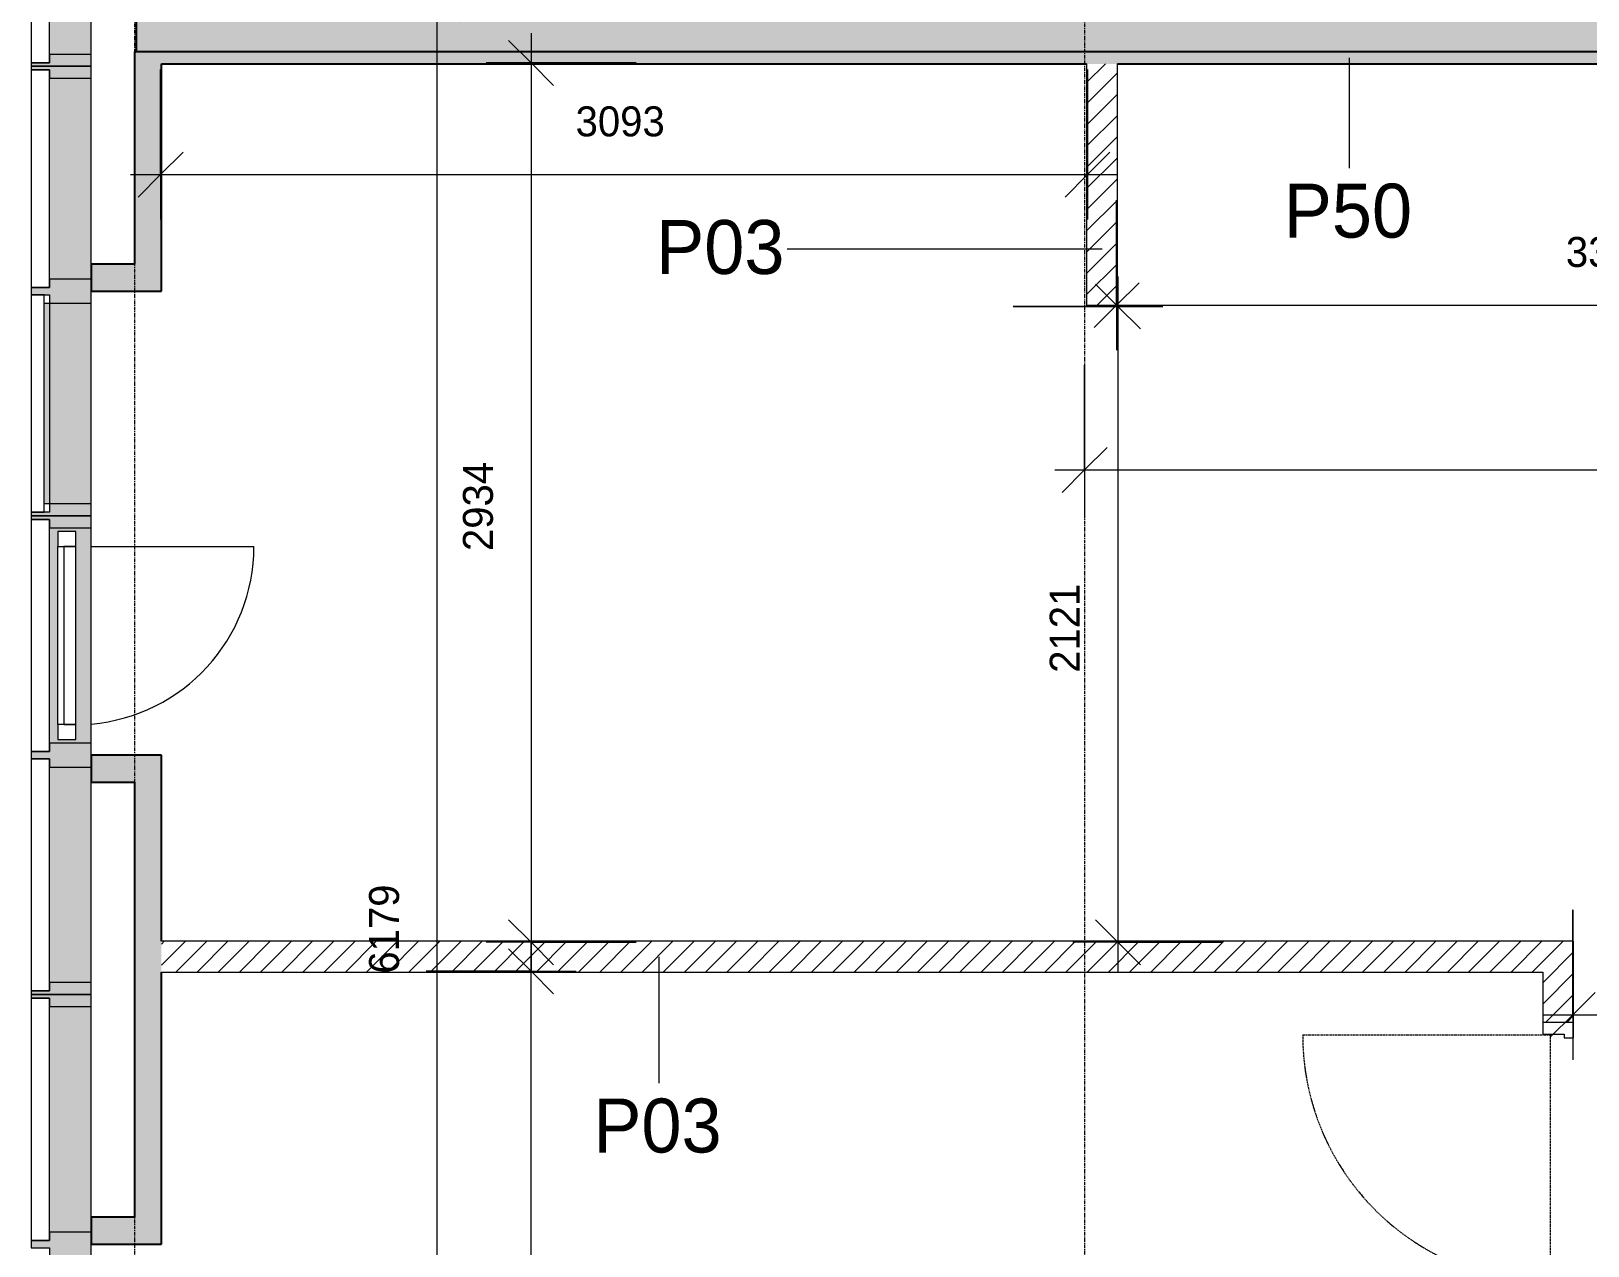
# Model space of a CAD drawing. Header units: millimetres. Extents: x 137829 to 196765, y -3018 to 487290.
# Drawn here: x 144757 to 149951, y 469596 to 473649 of the extents above; entities that cross this region are included whole.
import ezdxf

# ---------------------------------------------------------------- set-up
doc = ezdxf.new("R2010")
doc.units = ezdxf.units.MM
doc.linetypes.add('FCH_Dash 1_5mm', pattern=[3, 1.5, -1.5])
doc.linetypes.add('GridLine', pattern=[21, 12, -3, 3, -3])
for name, color, linetype, lineweight in [('A-ANNO-DIMS', 211, 'Continuous', 5), ('A-ANNO-DIMS-100', 211, 'Continuous', 5), ('A-DOOR', 31, 'Continuous', 15), ('A-DOOR-FRAM', 31, 'Continuous', 5), ('A-GLAZ-CURT', 52, 'Continuous', 15), ('A-GLAZ-CWMG', 51, 'Continuous', 15), ('A-WALL', 113, 'Continuous', 15), ('A-WALL-IDEN', 211, 'Continuous', 15), ('A-WALL-PATT', 111, 'Continuous', 15), ('I-WALL', 2, 'Continuous', 15), ('S-GRID', 1, 'Continuous', 5)]:
    doc.layers.add(name, color=color, linetype=linetype, lineweight=lineweight)
doc.styles.add('Akkurat-Light_2', font='Akkurat-Light.ttf', dxfattribs={"height": 180})
doc.styles.add('Akkurat-Light_3', font='Akkurat-Light.ttf', dxfattribs={"height": 100})
doc.dimstyles.new('Diagonal_Cont_AkkuratLight_1_0mm', dxfattribs={"dimscale": 304.8, "dimtxt": 101.480158, "dimasz": 0.492126, "dimexe": 0.492126, "dimexo": 0.0625, "dimgap": 0.328084, "dimtad": 1, "dimdec": 0, "dimzin": 0, "dimdsep": 46, "dimtxsty": 'Akkurat-Light_3', "dimblk1": 'OBLIQUE', "dimblk2": 'OBLIQUE', "dimsah": 1, "dimcen": 0.09, "dimdle": 0.328084, "dimazin": 0, "dimtfac": 1, "dimtdec": 4, "dimtix": 1, "dimtmove": 0, "dimatfit": 3, "dimfxl": 1, "dimtvp": 1, "dimtolj": 1, "dimtzin": 0, "dimarcsym": 0})
doc.dimstyles.new('Diagonal_Cont_AkkuratLight_1_0mm_RED', dxfattribs={"dimscale": 304.8, "dimtxt": 101.480158, "dimasz": 0.492126, "dimexe": 0.492126, "dimexo": 0.0625, "dimgap": 0.328084, "dimtad": 1, "dimdec": 0, "dimzin": 0, "dimdsep": 46, "dimtxsty": 'Akkurat-Light_3', "dimblk1": 'OBLIQUE', "dimblk2": 'OBLIQUE', "dimsah": 1, "dimcen": 0.09, "dimdle": 0.328084, "dimazin": 0, "dimtfac": 1, "dimtdec": 4, "dimtix": 1, "dimtmove": 0, "dimatfit": 3, "dimfxl": 1, "dimtvp": 1, "dimtolj": 1, "dimtzin": 0, "dimarcsym": 0})
pattern_1 = [(45, (0, 0), (-35.355339, 35.355339), [])]

# ---------------------------------------------------------------- blocks, each defined once
blk = doc.blocks.new('FCH_DR_Int_Sgl_Blank - DT_01 910 x 2110mm-10477667-12-30 - Typical Floor_Partition Types')
at = {"layer": 'A-DOOR', "linetype": 'FCH_Dash 1_5mm', "lineweight": 5}
for p, q in [((413, 852.5), (413, 26.5)), ((413, 26.5), (-413, 26.5))]:
    blk.add_line(p, q, dxfattribs=at)
at = {"layer": 'A-DOOR'}
for p, q in [((-455, 51.5), (-455, -51.5)), ((455, -51.5), (455, 51.5))]:
    blk.add_line(p, q, dxfattribs=at)
at = {"layer": 'A-DOOR', "linetype": 'FCH_Dash 1_5mm', "lineweight": 5}
blk.add_arc((413, 26.5), 826, 90, 180, dxfattribs=at)
at = {"layer": 'A-DOOR', "lineweight": 5}
for start, end in [(97.614, 100.0711), (112.97, 115.8962), (105.2602, 108.1277), (120.8376, 123.5682), (129.335, 131.196), (138.804, 140.665), (146.4318, 149.1624), (154.1038, 157.03), (161.8723, 164.7398), (169.9289, 172.386)]:
    blk.add_arc((413, 26.5), 826, start, end, dxfattribs=at)
at = {"layer": 'A-DOOR-FRAM'}
for p, q in [((-455, 51.5), (-415, 51.5)), ((-455, -51.5), (-455, 51.5)), ((-447, 51.5), (-415, 51.5)), ((-415, 51.5), (-415, -19.5)), ((415, 51.5), (415, -19.5)), ((447, 51.5), (415, 51.5)), ((455, 51.5), (415, 51.5)), ((455, -51.5), (455, 51.5)), ((-403, -51.5), (-455, -51.5)), ((-403, -51.5), (-447, -51.5)), ((-415, -19.5), (-403, -19.5)), ((-403, -19.5), (-403, -51.5)), ((403, -19.5), (403, -51.5)), ((415, -19.5), (403, -19.5)), ((403, -51.5), (447, -51.5)), ((403, -51.5), (455, -51.5))]:
    blk.add_line(p, q, dxfattribs=at)
blk = doc.blocks.new('System Panel - FCH_CWP_01_GlazedPanel-1174580-12-30 - Typical Floor_Partition Types')
at = {"layer": 'A-GLAZ-CURT', "lineweight": 20}
for p, q in [((363, 30.5), (-363, 30.5)), ((-363, 30.5), (-363, -13.5)), ((363, -13.5), (363, 30.5)), ((-363, -13.5), (363, -13.5))]:
    blk.add_line(p, q, dxfattribs=at)
blk = doc.blocks.new('Rectangular Mullion - FCH_CM_40x200mm_Capless - Half Mullion Unitised-1159174-12-30 - Typical Floor_Partition Types')
at = {"layer": 'A-GLAZ-CWMG'}
blk.add_hatch(color=256, dxfattribs=at).paths.add_polyline_path([(0, -30.5), (0, 169.5), (-40, 169.5), (-40, 30.5), (-12, 30.5), (-12, -30.5)], flags=0)
at = {"layer": 'A-GLAZ-CWMG', "lineweight": 20}
for p, q in [((-40, 169.5), (-40, 30.5)), ((0, 169.5), (-40, 169.5)), ((0, -30.5), (0, 169.5)), ((-40, 30.5), (-12, 30.5)), ((-12, 30.5), (-12, -30.5)), ((-12, -30.5), (0, -30.5))]:
    blk.add_line(p, q, dxfattribs=at)
blk = doc.blocks.new('Rectangular Mullion - FCH_CM_40x200mm_Capless - Half Mullion Right Unitised-1159175-12-30 - Typical Floor_Partition Types')
at = {"layer": 'A-GLAZ-CWMG'}
blk.add_hatch(color=256, dxfattribs=at).paths.add_polyline_path([(-12, -30.5), (-12, 30.5), (-40, 30.5), (-40, 169.5), (0, 169.5), (0, -30.5)], flags=0)
at = {"layer": 'A-GLAZ-CWMG', "lineweight": 20}
for p, q in [((-40, 30.5), (-40, 169.5)), ((-40, 169.5), (0, 169.5)), ((0, 169.5), (0, -30.5)), ((-12, 30.5), (-40, 30.5)), ((-12, -30.5), (-12, 30.5)), ((0, -30.5), (-12, -30.5))]:
    blk.add_line(p, q, dxfattribs=at)
blk = doc.blocks.new('Rectangular Mullion - FCH_CM_40x200mm_Capless - Half Mullion Unitised-V19-12-30 - Typical Floor_Partition Types')
at = {"layer": 'A-GLAZ-CWMG'}
for points in [[(144818.2, 472071.5), (144818.2, 472741.5), (144801.2, 472741.5), (144801.2, 472071.5)], [(144957.2, 472071.5), (144957.2, 472741.5), (144818.2, 472741.5), (144818.2, 472071.5)]]:
    blk.add_hatch(color=256, dxfattribs=at).paths.add_polyline_path(points, flags=0)
for p, q in [((144801.2, 472741.5), (144818.2, 472741.5)), ((144818.2, 472741.5), (144818.2, 472071.5)), ((144957.2, 472071.5), (144957.2, 472741.5)), ((144818.2, 472071.5), (144801.2, 472071.5))]:
    blk.add_line(p, q, dxfattribs=at)
blk = doc.blocks.new('System Panel - FCH_CWP_05_Ceramic Backed-1174459-12-30 - Typical Floor_Partition Types')
at = {"layer": 'A-GLAZ-CURT', "lineweight": 20}
for p, q in [((363, 30.5), (-363, 30.5)), ((-363, 30.5), (-363, -30.5)), ((363, -30.5), (363, 30.5)), ((-363, -30.5), (363, -30.5))]:
    blk.add_line(p, q, dxfattribs=at)
blk = doc.blocks.new('Rectangular Mullion - FCH_CM_40x200mm_Capless - Half Mullion Unitised-V14-12-30 - Typical Floor_Partition Types')
at = {"layer": 'A-GLAZ-CWMG'}
blk.add_hatch(color=256, dxfattribs=at).paths.add_polyline_path([(157535.1, 446830.9), (158205.1, 446830.9), (158205.1, 446969.9), (157535.1, 446969.9)], flags=0)
blk.add_line((158155.1, 446969.9), (157535.1, 446969.9), dxfattribs=at)
blk = doc.blocks.new('Rectangular Mullion - FCH_CM_80x200mm_Capless-1002401-12-30 - Typical Floor_Partition Types')
at = {"layer": 'A-GLAZ-CWMG'}
blk.add_hatch(color=256, dxfattribs=at).paths.add_polyline_path([(12, -30.5), (-12, -30.5), (-12, 30.5), (-40, 30.5), (-40, 169.5), (40, 169.5), (40, 30.5), (12, 30.5)], flags=0)
at = {"layer": 'A-GLAZ-CWMG', "lineweight": 20}
for p, q in [((-40, 30.5), (-40, 169.5)), ((-40, 169.5), (40, 169.5)), ((40, 169.5), (40, 30.5)), ((-12, 30.5), (-40, 30.5)), ((-12, -30.5), (-12, 30.5)), ((40, 30.5), (12, 30.5)), ((12, 30.5), (12, -30.5)), ((12, -30.5), (-12, -30.5))]:
    blk.add_line(p, q, dxfattribs=at)
blk = doc.blocks.new('System Panel - FCH_CWP_05_Ceramic Backed-1182732-12-30 - Typical Floor_Partition Types')
at = {"layer": 'A-GLAZ-CURT', "lineweight": 20}
for p, q in [((404.2, 30.5), (-404.2, 30.5)), ((-404.2, 30.5), (-404.2, -30.5)), ((404.2, -30.5), (404.2, 30.5)), ((-404.2, -30.5), (404.2, -30.5))]:
    blk.add_line(p, q, dxfattribs=at)
blk = doc.blocks.new('Rectangular Mullion - FCH_CM_40x200mm_Capless - Half Mullion Unitised-V20-12-30 - Typical Floor_Partition Types')
at = {"layer": 'A-GLAZ-CWMG'}
blk.add_hatch(color=256, dxfattribs=at).paths.add_polyline_path([(144957.2, 469642), (144957.2, 470394.5), (144818.2, 470394.5), (144818.2, 469642)], flags=0)
blk.add_line((144957.2, 469692), (144957.2, 470394.5), dxfattribs=at)
blk = doc.blocks.new('System Panel - FCH_CWP_05_Ceramic Backed-1194818-12-30 - Typical Floor_Partition Types')
at = {"layer": 'A-GLAZ-CURT', "lineweight": 20}
for p, q in [((366, 30.5), (-366, 30.5)), ((-366, 30.5), (-366, -30.5)), ((366, -30.5), (366, 30.5)), ((-366, -30.5), (366, -30.5))]:
    blk.add_line(p, q, dxfattribs=at)
blk = doc.blocks.new('Rectangular Mullion - FCH_CM_40x200mm_Capless - Half Mullion Unitised-1160569-12-30 - Typical Floor_Partition Types')
at = {"layer": 'A-GLAZ-CWMG'}
blk.add_hatch(color=256, dxfattribs=at).paths.add_polyline_path([(144957.2, 473571.5), (144957.2, 474247.5), (144818.2, 474247.5), (144818.2, 473571.5)], flags=0)
blk.add_line((144957.2, 473571.5), (144957.2, 474197.5), dxfattribs=at)
blk = doc.blocks.new('System Panel - FCH_CWP_05_Ceramic Backed-1174539-12-30 - Typical Floor_Partition Types')
at = {"layer": 'A-GLAZ-CURT', "lineweight": 20}
for p, q in [((387.2, 30.5), (-387.2, 30.5)), ((-387.2, 30.5), (-387.2, -30.5)), ((387.2, -30.5), (387.2, 30.5)), ((-387.2, -30.5), (387.2, -30.5))]:
    blk.add_line(p, q, dxfattribs=at)
blk = doc.blocks.new('Rectangular Mullion - FCH_CM_40x200mm_Capless - Half Mullion Unitised-1160773-12-30 - Typical Floor_Partition Types')
at = {"layer": 'A-GLAZ-CWMG'}
blk.add_hatch(color=256, dxfattribs=at).paths.add_polyline_path([(144957.2, 470474.5), (144957.2, 471193), (144818.2, 471193), (144818.2, 470474.5)], flags=0)
blk.add_line((144957.2, 470474.5), (144957.2, 471143), dxfattribs=at)
blk = doc.blocks.new('FCH_CWP_Perforated W_D Tower - FCH_CWP_03_Perforated W_D-2412105-12-30 - Typical Floor_Partition Types')
at = {"layer": 'A-GLAZ-CURT', "lineweight": 20}
for p, q in [((-297.2, 169.5), (-297.2, 713)), ((-297.2, 118.5), (-347.2, 118.5)), ((-347.2, 118.5), (-347.2, 58.5)), ((297.2, 118.5), (-297.2, 118.5)), ((-297.2, 118.5), (-297.2, 78.5)), ((-297.2, 58.5), (-297.2, 118.5)), ((297.2, 78.5), (297.2, 118.5)), ((347.2, 118.5), (297.2, 118.5)), ((297.2, 118.5), (297.2, 58.5)), ((347.2, 58.5), (347.2, 118.5)), ((-347.2, 58.5), (-297.2, 58.5)), ((-297.2, 78.5), (297.2, 78.5)), ((297.2, 58.5), (347.2, 58.5)), ((387.2, 30.5), (-387.2, 30.5)), ((-387.2, 30.5), (-387.2, -30.5)), ((387.2, -30.5), (387.2, 30.5)), ((-387.2, -30.5), (387.2, -30.5))]:
    blk.add_line(p, q, dxfattribs=at)
at = {"layer": 'A-GLAZ-CURT'}
blk.add_line((297.2, 58.5), (-297.2, 58.5), dxfattribs=at)
at = {"layer": 'A-GLAZ-CURT', "lineweight": 20}
blk.add_arc((-297.2, 118.5), 594.5, 4.9402, 90, dxfattribs=at)
blk = doc.blocks.new('Rectangular Mullion - FCH_CM_40x200mm_Capless - Half Mullion Unitised-V25-12-30 - Typical Floor_Partition Types')
at = {"layer": 'A-GLAZ-CWMG'}
h = blk.add_hatch(color=256, dxfattribs=at)
h.paths.add_polyline_path([(144818.2, 471273), (144957.2, 471273), (144957.2, 471991.5), (144818.2, 471991.5), (144818.2, 471285)], flags=0)
h.paths.add_polyline_path([(144866.2, 471285), (144846.2, 471285), (144846.2, 471979.5), (144906.2, 471979.5), (144906.2, 471285)], flags=0)
blk.add_line((144957.2, 471273), (144957.2, 471991.5), dxfattribs=at)
blk = doc.blocks.new('DIMBLOCK37-12-30 - Typical Floor_Partition Types')
at = {"layer": 'A-ANNO-DIMS-100'}
for p, q in [((148272.2, 472534.7), (148272.2, 472034.7)), ((148272.2, 472184.7), (148272.2, 472534.7)), ((152084.2, 472534.7), (152084.2, 472034.7)), ((152084.2, 472184.7), (152084.2, 472534.7)), ((148172.2, 472184.7), (152184.2, 472184.7))]:
    blk.add_line(p, q, dxfattribs=at)
at = {"layer": 'A-ANNO-DIMS-100', "lineweight": 18}
for p, q in [((148272.2, 472184.7), (148347.2, 472259.7)), ((152084.2, 472184.7), (152159.2, 472259.7)), ((148272.2, 472184.7), (148197.2, 472109.7)), ((152084.2, 472184.7), (152009.2, 472109.7))]:
    blk.add_line(p, q, dxfattribs=at)
at = {"layer": 'A-ANNO-DIMS-100', "color": 0, "insert": (150016.6, 472412.2), "char_height": 100, "width": 388.033, "attachment_point": 1, "line_spacing_factor": 1.032002, "style": 'Akkurat-Light_3'}
blk.add_mtext('3812', dxfattribs=at)
blk = doc.blocks.new('_Oblique')
at = {"color": 0, "linetype": 'ByBlock', "lineweight": -2}
blk.add_line((-0.5, -0.5), (0.5, 0.5), dxfattribs=at)
blk = doc.blocks.new('DIMBLOCK39-12-30 - Typical Floor_Partition Types')
at = {"layer": 'A-ANNO-DIMS-100'}
for p, q in [((146112.1, 467476.5), (146112.1, 473855.2)), ((145762.1, 473755.2), (146262.1, 473755.2)), ((146112.1, 473755.2), (145762.1, 473755.2)), ((145762.1, 467576.5), (146262.1, 467576.5)), ((146112.1, 467576.5), (145762.1, 467576.5))]:
    blk.add_line(p, q, dxfattribs=at)
at = {"layer": 'A-ANNO-DIMS-100', "lineweight": 18}
for p, q in [((146112.1, 473755.2), (146037.1, 473830.2)), ((146112.1, 473755.2), (146187.1, 473680.2)), ((146112.1, 467576.5), (146037.1, 467651.5)), ((146112.1, 467576.5), (146187.1, 467501.5))]:
    blk.add_line(p, q, dxfattribs=at)
at = {"layer": 'A-ANNO-DIMS-100', "color": 0, "insert": (145884.6, 470504.2), "char_height": 100, "width": 388.033, "attachment_point": 1, "rotation": 90, "line_spacing_factor": 1.032002, "style": 'Akkurat-Light_3'}
blk.add_mtext('6179', dxfattribs=at)
blk = doc.blocks.new('DIMBLOCK40-12-30 - Typical Floor_Partition Types')
at = {"layer": 'A-ANNO-DIMS-100', "lineweight": 18}
for p, q in [((146425.4, 470512.1), (146350.4, 470587.1)), ((146425.4, 470512.1), (146500.4, 470437.1)), ((146425.4, 467381.1), (146350.4, 467456.1)), ((146425.4, 467381.1), (146500.4, 467306.1))]:
    blk.add_line(p, q, dxfattribs=at)
at = {"layer": 'A-ANNO-DIMS-100'}
for p, q in [((146425.4, 467281.1), (146425.4, 470612.1)), ((146075.4, 470512.1), (146575.4, 470512.1)), ((146425.4, 470512.1), (146075.4, 470512.1)), ((146075.4, 467381.1), (146575.4, 467381.1)), ((146425.4, 467381.1), (146075.4, 467381.1))]:
    blk.add_line(p, q, dxfattribs=at)
at = {"layer": 'A-ANNO-DIMS-100', "color": 0, "insert": (146197.9, 468784.9), "char_height": 100, "width": 388.033, "attachment_point": 1, "rotation": 90, "line_spacing_factor": 1.032002, "style": 'Akkurat-Light_3'}
blk.add_mtext('3131', dxfattribs=at)
blk = doc.blocks.new('DIMBLOCK42-12-30 - Typical Floor_Partition Types')
at = {"layer": 'A-ANNO-DIMS-100'}
for p, q in [((146425.4, 473642.7), (146425.4, 470509.1)), ((146775.4, 473542.7), (146275.4, 473542.7)), ((146425.4, 473542.7), (146775.4, 473542.7)), ((146775.4, 470609.1), (146275.4, 470609.1)), ((146425.4, 470609.1), (146775.4, 470609.1))]:
    blk.add_line(p, q, dxfattribs=at)
at = {"layer": 'A-ANNO-DIMS-100', "lineweight": 18}
for p, q in [((146425.4, 473542.7), (146350.4, 473617.7)), ((146425.4, 473542.7), (146500.4, 473467.7)), ((146425.4, 470609.1), (146350.4, 470684.1)), ((146425.4, 470609.1), (146500.4, 470534.1))]:
    blk.add_line(p, q, dxfattribs=at)
at = {"layer": 'A-ANNO-DIMS-100', "color": 0, "insert": (146197.9, 471914.2), "char_height": 100, "width": 388.033, "attachment_point": 1, "rotation": 90, "line_spacing_factor": 1.032002, "style": 'Akkurat-Light_3'}
blk.add_mtext('2934', dxfattribs=at)
blk = doc.blocks.new('DIMBLOCK43-12-30 - Typical Floor_Partition Types')
at = {"layer": 'A-ANNO-DIMS-100'}
for p, q in [((145189.2, 473520.4), (145189.2, 473020.4)), ((145189.2, 473170.4), (145189.2, 473520.4)), ((148281.7, 473520.4), (148281.7, 473020.4)), ((148281.7, 473170.4), (148281.7, 473520.4)), ((145089.2, 473170.4), (148381.7, 473170.4))]:
    blk.add_line(p, q, dxfattribs=at)
at = {"layer": 'A-ANNO-DIMS-100', "lineweight": 18}
for p, q in [((145189.2, 473170.4), (145264.2, 473245.4)), ((148281.7, 473170.4), (148356.7, 473245.4)), ((145189.2, 473170.4), (145114.2, 473095.4)), ((148281.7, 473170.4), (148206.7, 473095.4))]:
    blk.add_line(p, q, dxfattribs=at)
at = {"layer": 'A-ANNO-DIMS-100', "color": 0, "insert": (146573.8, 473397.9), "char_height": 100, "width": 388.033, "attachment_point": 1, "line_spacing_factor": 1.032002, "style": 'Akkurat-Light_3'}
blk.add_mtext('3093', dxfattribs=at)
blk = doc.blocks.new('DIMBLOCK44-12-30 - Typical Floor_Partition Types')
at = {"layer": 'A-ANNO-DIMS-100'}
for p, q in [((148378.7, 473084.7), (148378.7, 472584.7)), ((148378.7, 472734.7), (148378.7, 473084.7)), ((151700.2, 473084.7), (151700.2, 472584.7)), ((151700.2, 472734.7), (151700.2, 473084.7)), ((148278.7, 472734.7), (151800.2, 472734.7))]:
    blk.add_line(p, q, dxfattribs=at)
at = {"layer": 'A-ANNO-DIMS-100', "lineweight": 18}
for p, q in [((148378.7, 472734.7), (148453.7, 472809.7)), ((151700.2, 472734.7), (151775.2, 472809.7)), ((148378.7, 472734.7), (148303.7, 472659.7)), ((151700.2, 472734.7), (151625.2, 472659.7))]:
    blk.add_line(p, q, dxfattribs=at)
at = {"layer": 'A-ANNO-DIMS-100', "color": 0, "insert": (149877.8, 472962.2), "char_height": 100, "width": 388.033, "attachment_point": 1, "line_spacing_factor": 1.032002, "style": 'Akkurat-Light_3'}
blk.add_mtext('3322', dxfattribs=at)
blk = doc.blocks.new('DIMBLOCK47-12-30 - Typical Floor_Partition Types')
at = {"layer": 'A-ANNO-DIMS-100'}
for p, q in [((149900.7, 470716.8), (149900.7, 470216.8)), ((149900.7, 470366.8), (149900.7, 470716.8)), ((151103.7, 470716.8), (151103.7, 470216.8)), ((151103.7, 470366.8), (151103.7, 470716.8)), ((149800.7, 470366.8), (151203.7, 470366.8))]:
    blk.add_line(p, q, dxfattribs=at)
at = {"layer": 'A-ANNO-DIMS-100', "lineweight": 18}
for p, q in [((149900.7, 470366.8), (149975.7, 470441.8)), ((151103.7, 470366.8), (151178.7, 470441.8)), ((149900.7, 470366.8), (149825.7, 470291.8)), ((151103.7, 470366.8), (151028.7, 470291.8))]:
    blk.add_line(p, q, dxfattribs=at)
at = {"layer": 'A-ANNO-DIMS-100', "color": 0, "insert": (150340.6, 470594.4), "char_height": 100, "width": 388.033, "attachment_point": 1, "line_spacing_factor": 1.032002, "style": 'Akkurat-Light_3'}
blk.add_mtext('1203', dxfattribs=at)
blk = doc.blocks.new('DIMBLOCK257-12-30 - Typical Floor_Partition Types')
at = {"layer": 'A-ANNO-DIMS-100', "lineweight": 18}
for p, q in [((148383.3, 472730.2), (148308.3, 472805.2)), ((148383.3, 472730.2), (148458.3, 472655.2)), ((148383.3, 470609.1), (148308.3, 470684.1)), ((148383.3, 470609.1), (148458.3, 470534.1))]:
    blk.add_line(p, q, dxfattribs=at)
at = {"layer": 'A-ANNO-DIMS-100'}
for p, q in [((148383.3, 472830.2), (148383.3, 470509.1)), ((148033.3, 472730.2), (148533.3, 472730.2)), ((148383.3, 472730.2), (148033.3, 472730.2)), ((148733.3, 470609.1), (148233.3, 470609.1)), ((148383.3, 470609.1), (148733.3, 470609.1))]:
    blk.add_line(p, q, dxfattribs=at)
at = {"layer": 'A-ANNO-DIMS-100', "color": 0, "insert": (148155.8, 471508), "char_height": 100, "width": 388.033, "attachment_point": 1, "rotation": 90, "line_spacing_factor": 1.032002, "style": 'Akkurat-Light_3'}
blk.add_mtext('2121', dxfattribs=at)

msp = doc.modelspace()

# ---------------------------------------------------------------- hatches: boundary and pattern name
at = {"layer": 'A-WALL-PATT'}
for color, points in [(256, [(145107.2, 473580.2), (152002.2, 473580.2), (152002.2, 473930.2), (145107.2, 473930.2)]), (4, [(145102.2, 472871.5), (145192.2, 472871.5), (145192.2, 473580.2), (145102.2, 473580.2), (145102.2, 472920.7)]), (1, [(152016.2, 473539.7), (152016.2, 473580.2), (145192.2, 473580.2), (145192.2, 473539.7), (151777.2, 473539.7)]), (4, [(144957.2, 472781.5), (145192.2, 472781.5), (145192.2, 472871.5), (144957.2, 472871.5)]), (4, [(145102.2, 471143), (145192.2, 471143), (145192.2, 471233), (144957.2, 471233), (144957.2, 471143)]), (4, [(145102.2, 469692), (145192.2, 469692), (145192.2, 471143), (145102.2, 471143), (145102.2, 470976.4)]), (4, [(144957.2, 469602), (145192.2, 469602), (145192.2, 469692), (144957.2, 469692)])]:
    msp.add_hatch(color=color, dxfattribs=at).paths.add_polyline_path(points, flags=0)
at = {"layer": 'A-WALL-PATT', "lineweight": 5}
h = msp.add_hatch(dxfattribs=at)
h.set_pattern_fill('FP_14', color=92, style=0, pattern_type=2)
h.set_pattern_definition(pattern_1)
h.paths.add_polyline_path([(148381.7, 472730.2), (148381.7, 473539.7), (148278.7, 473539.7), (148278.7, 472730.2)], flags=0)
h = msp.add_hatch(dxfattribs=at)
h.set_pattern_fill('FP_14', color=92, style=0, pattern_type=2)
h.set_pattern_definition(pattern_1)
h.paths.add_polyline_path([(149800.7, 470509.1), (149800.7, 470612.1), (145192.2, 470612.1), (145192.2, 470509.1), (146550.6, 470509.1)], flags=0)
h = msp.add_hatch(dxfattribs=at)
h.set_pattern_fill('FP_14', color=92, style=0, pattern_type=2)
h.set_pattern_definition(pattern_1)
h.paths.add_polyline_path([(149800.7, 469250), (149903.7, 469250), (149903.7, 469431.8), (149800.7, 469431.8)], flags=0)
h.paths.add_polyline_path([(149871.7, 470341.8), (149903.7, 470341.8), (149903.7, 470612.1), (149800.7, 470612.1), (149800.7, 470341.8)], flags=0)

# ---------------------------------------------------------------- linework, layer by layer
at = {"layer": 'A-WALL', "lineweight": 25}
msp.add_line((145107.2, 473930.2), (145107.2, 473580.2), dxfattribs=at)
at = {"layer": 'A-WALL-IDEN'}
for p, q in [((149154.9, 473559.9), (149154.9, 473191.6)), ((148330.2, 472921.2), (147279.4, 472921.2)), ((146851.3, 470560.6), (146851.3, 470139))]:
    msp.add_line(p, q, dxfattribs=at)
at = {"layer": 'I-WALL', "color": 10, "lineweight": 25}
for p, q in [((152016.2, 473580.2), (145102.2, 473580.2)), ((145192.2, 473539.7), (148278.7, 473539.7)), ((148381.7, 473539.7), (151697.2, 473539.7))]:
    msp.add_line(p, q, dxfattribs=at)
at = {"layer": 'I-WALL', "color": 130, "lineweight": 25}
for p, q in [((145102.2, 473580.2), (145102.2, 472871.5)), ((145192.2, 472781.5), (145192.2, 473539.7)), ((145102.2, 472871.5), (144957.2, 472871.5)), ((144957.2, 472871.5), (144957.2, 472781.5)), ((144957.2, 472781.5), (145192.2, 472781.5)), ((145192.2, 471233), (144957.2, 471233)), ((144957.2, 471233), (144957.2, 471143)), ((145192.2, 470612.1), (145192.2, 471233)), ((144957.2, 471143), (145102.2, 471143)), ((145102.2, 471143), (145102.2, 469692)), ((145192.2, 469602), (145192.2, 470509.1)), ((145102.2, 469692), (144957.2, 469692)), ((144957.2, 469692), (144957.2, 469602)), ((144957.2, 469602), (145192.2, 469602))]:
    msp.add_line(p, q, dxfattribs=at)
at = {"layer": 'I-WALL', "color": 90, "lineweight": 13}
for p, q in [((148278.7, 473539.7), (148278.7, 472730.2)), ((148381.7, 472730.2), (148381.7, 473539.7)), ((148278.7, 472730.2), (148381.7, 472730.2)), ((149903.7, 470612.1), (145192.2, 470612.1)), ((149903.7, 470341.8), (149903.7, 470612.1)), ((145192.2, 470509.1), (149800.7, 470509.1)), ((149800.7, 470509.1), (149800.7, 470341.8))]:
    msp.add_line(p, q, dxfattribs=at)
at = {"layer": 'S-GRID', "linetype": 'GridLine'}
for p, q in [((145102.2, 486190.2), (145102.2, 442030)), ((148272.2, 486190.2), (148272.2, 442030))]:
    msp.add_line(p, q, dxfattribs=at)

# ---------------------------------------------------------------- block references
at = {"layer": 'A-DOOR', "rotation": 90}
msp.add_blockref('FCH_DR_Int_Sgl_Blank - DT_01 910 x 2110mm-10477667-12-30 - Typical Floor_Partition Types', (149852.2, 469886.8), dxfattribs=at)
at = {"layer": 'A-GLAZ-CURT'}
for name, p, rotation in [('System Panel - FCH_CWP_05_Ceramic Backed-1194818-12-30 - Typical Floor_Partition Types', (144787.7, 473909.5), 89.9999999999999), ('System Panel - FCH_CWP_05_Ceramic Backed-1174459-12-30 - Typical Floor_Partition Types', (144787.7, 473156.5), 89.9999999999999), ('System Panel - FCH_CWP_01_GlazedPanel-1174580-12-30 - Typical Floor_Partition Types', (144787.7, 472406.5), 89.9999999999999), ('System Panel - FCH_CWP_05_Ceramic Backed-1174539-12-30 - Typical Floor_Partition Types', (144787.7, 470833.8), 89.9999999999999), ('System Panel - FCH_CWP_05_Ceramic Backed-1182732-12-30 - Typical Floor_Partition Types', (144787.7, 470018.3), 90.00000000000011)]:
    msp.add_blockref(name, p, dxfattribs=dict(at, rotation=rotation))
at = {"layer": 'A-GLAZ-CURT', "lineweight": 20, "rotation": 269.9999999999999}
msp.add_blockref('FCH_CWP_Perforated W_D Tower - FCH_CWP_03_Perforated W_D-2412105-12-30 - Typical Floor_Partition Types', (144787.7, 471632.3), dxfattribs=at)
at = {"layer": 'A-GLAZ-CWMG'}
for name in ['Rectangular Mullion - FCH_CM_40x200mm_Capless - Half Mullion Unitised-1160569-12-30 - Typical Floor_Partition Types', 'Rectangular Mullion - FCH_CM_40x200mm_Capless - Half Mullion Unitised-V19-12-30 - Typical Floor_Partition Types', 'Rectangular Mullion - FCH_CM_40x200mm_Capless - Half Mullion Unitised-V25-12-30 - Typical Floor_Partition Types', 'Rectangular Mullion - FCH_CM_40x200mm_Capless - Half Mullion Unitised-1160773-12-30 - Typical Floor_Partition Types', 'Rectangular Mullion - FCH_CM_40x200mm_Capless - Half Mullion Unitised-V20-12-30 - Typical Floor_Partition Types']:
    msp.add_blockref(name, (0, 0), dxfattribs=at)
for name, p, rotation in [('Rectangular Mullion - FCH_CM_40x200mm_Capless - Half Mullion Unitised-1159174-12-30 - Typical Floor_Partition Types', (144787.7, 473531.5), 269.9999999999999), ('Rectangular Mullion - FCH_CM_40x200mm_Capless - Half Mullion Unitised-V14-12-30 - Typical Floor_Partition Types', (-302012.6, 631026.7), 270), ('Rectangular Mullion - FCH_CM_40x200mm_Capless - Half Mullion Unitised-1159174-12-30 - Typical Floor_Partition Types', (144787.7, 472031.5), 269.9999999999999), ('Rectangular Mullion - FCH_CM_40x200mm_Capless - Half Mullion Unitised-1159174-12-30 - Typical Floor_Partition Types', (144787.7, 470434.5), 269.9999999999999)]:
    msp.add_blockref(name, p, dxfattribs=dict(at, rotation=rotation))
at = {"layer": 'A-GLAZ-CWMG', "extrusion": (0, 0, -1)}
for name, p, rotation in [('Rectangular Mullion - FCH_CM_40x200mm_Capless - Half Mullion Right Unitised-1159175-12-30 - Typical Floor_Partition Types', (-144787.7, 473531.5), 90.00000000000011), ('Rectangular Mullion - FCH_CM_80x200mm_Capless-1002401-12-30 - Typical Floor_Partition Types', (-144787.7, 472781.5), 90.00000000000011), ('Rectangular Mullion - FCH_CM_40x200mm_Capless - Half Mullion Right Unitised-1159175-12-30 - Typical Floor_Partition Types', (-144787.7, 472031.5), 90.00000000000011), ('Rectangular Mullion - FCH_CM_80x200mm_Capless-1002401-12-30 - Typical Floor_Partition Types', (-144787.7, 471233), 90.00000000000011), ('Rectangular Mullion - FCH_CM_40x200mm_Capless - Half Mullion Right Unitised-1159175-12-30 - Typical Floor_Partition Types', (-144787.7, 470434.5), 89.9999999999999), ('Rectangular Mullion - FCH_CM_80x200mm_Capless-1002401-12-30 - Typical Floor_Partition Types', (-144787.7, 469602), 89.9999999999999)]:
    msp.add_blockref(name, p, dxfattribs=dict(at, rotation=rotation))

# ---------------------------------------------------------------- texts
at = {"layer": 'A-WALL-IDEN', "lineweight": 5, "char_height": 180, "width": 521.097, "attachment_point": 1, "style": 'Akkurat-Light_2'}
for s, insert in [('P50', (148936.4, 473140)), ('P03', (146842.4, 473018.7)), ('P03', (146632.8, 470087.5))]:
    msp.add_mtext(s, dxfattribs=dict(at, insert=insert))

# ---------------------------------------------------------------- dimensions: what is measured, and where the dimension line sits
at = {"layer": 'A-ANNO-DIMS'}
for base, p1, p2, dimstyle, override, picture, middle in [((146112.1, 473755.2), (145762.1, 467576.5), (145762.1, 473755.2), 'Diagonal_Cont_AkkuratLight_1_0mm_RED', {"dimpost": '<>', "dimfxl": 6178.644783}, 'DIMBLOCK39-12-30 - Typical Floor_Partition Types', (145961.2, 470665.9)), ((146425.4, 470609.1), (146775.4, 473542.7), (146775.4, 470609.1), 'Diagonal_Cont_AkkuratLight_1_0mm', {"dimpost": '<>', "dimfxl": 2933.581664}, 'DIMBLOCK42-12-30 - Typical Floor_Partition Types', (146274.5, 472075.9)), ((148383.3, 470609.1), (148033.3, 472730.2), (148733.3, 470609.1), 'Diagonal_Cont_AkkuratLight_1_0mm', {"dimpost": '<>', "dimfxl": 2233.610813}, 'DIMBLOCK257-12-30 - Typical Floor_Partition Types', (148233.3, 471669.6)), ((146425.4, 470512.1), (146075.4, 467381.1), (146075.4, 470512.1), 'Diagonal_Cont_AkkuratLight_1_0mm', {"dimpost": '<>', "dimfxl": 3131.027689}, 'DIMBLOCK40-12-30 - Typical Floor_Partition Types', (146274.5, 468946.6))]:
    dim = msp.add_linear_dim(base=base, p1=p1, p2=p2, angle=90, dimstyle=dimstyle, override=override, dxfattribs=at)
    dim.commit()
    dim.dimension.update_dxf_attribs({"geometry": picture, "text_midpoint": middle})
for base, p1, p2, dimstyle, override, picture, middle in [((148281.7495, 473170.3681), (145189.2494, 473520.3681), (148281.7495, 473520.3681), 'Diagonal_Cont_AkkuratLight_1_0mm', {"dimpost": '<>', "dimfxl": 3092.500137}, 'DIMBLOCK43-12-30 - Typical Floor_Partition Types', (146735.4995, 473321.2849)), ((151700.2495357, 472734.7245838), (148378.7495357, 473084.7245838), (151700.2495357, 473084.7245838), 'Diagonal_Cont_AkkuratLight_1_0mm', {"dimpost": '<>', "dimfxl": 3321.5}, 'DIMBLOCK44-12-30 - Typical Floor_Partition Types', (150039.4995357, 472885.641368)), ((152084.2, 472184.7), (148272.2, 472534.7), (152084.2, 472534.7), 'Diagonal_Cont_AkkuratLight_1_0mm_RED', {"dimpost": '<>', "dimfxl": 3812.000137}, 'DIMBLOCK37-12-30 - Typical Floor_Partition Types', (150178.2, 472335.6)), ((151103.7, 470366.8), (149900.7, 470716.8), (151103.7, 470716.8), 'Diagonal_Cont_AkkuratLight_1_0mm', {"dimpost": '<>', "dimfxl": 1203}, 'DIMBLOCK47-12-30 - Typical Floor_Partition Types', (150502.2, 470517.8))]:
    dim = msp.add_linear_dim(base=base, p1=p1, p2=p2, dimstyle=dimstyle, override=override, dxfattribs=at)
    dim.commit()
    dim.dimension.update_dxf_attribs({"geometry": picture, "text_midpoint": middle})

doc.saveas('drawing.dxf')
